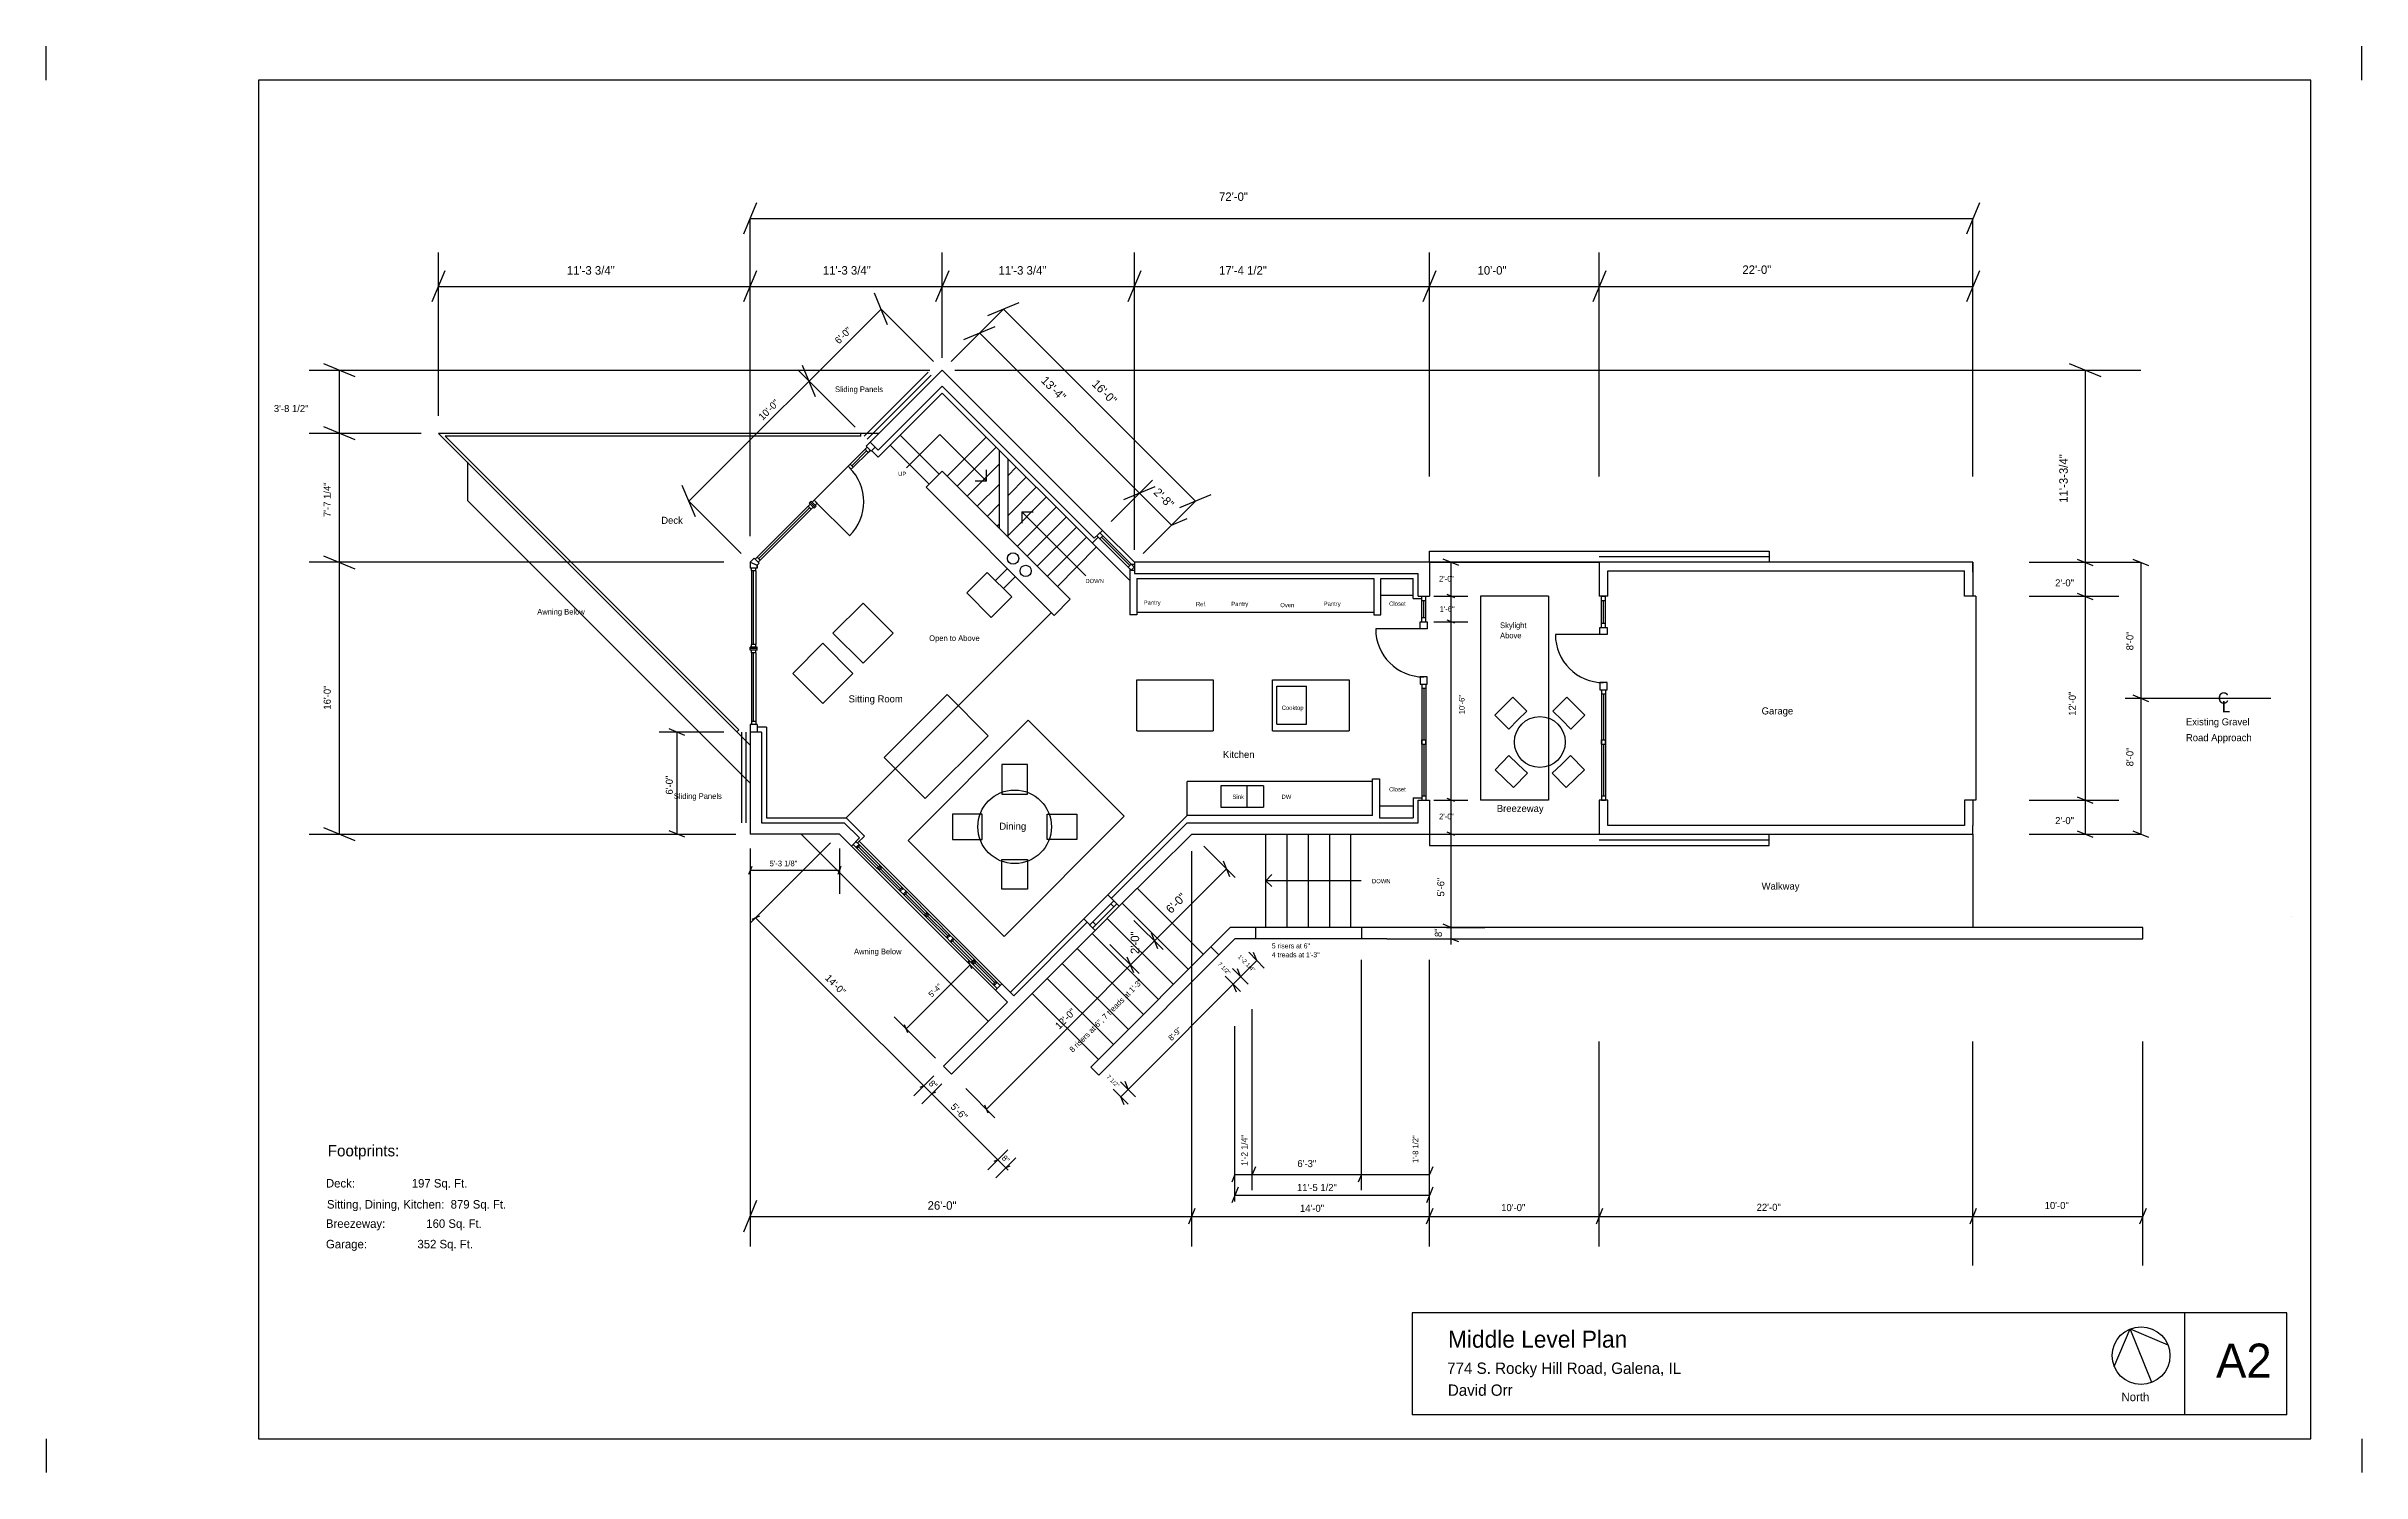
# Model space of a CAD drawing. Header units: inches. Extents: x -9330 to -3694, y -1744 to 4421.
# Drawn here: x -5673 to -4037, y -465 to 543 of the extents above; entities that cross this region are included whole.
import ezdxf

# ---------------------------------------------------------------- set-up
doc = ezdxf.new("R2010")
doc.units = ezdxf.units.IN
doc.header["$LTSCALE"] = 64
doc.header["$MEASUREMENT"] = 0
doc.linetypes.add('ACAD_ISO02W100', pattern=[15, 12, -3])
doc.layers.get('0').update_dxf_attribs({"color": 253})
for name, color, linetype in [('A-doors', 254, 'Continuous'), ('A-Elev-North', 7, 'Continuous'), ('A-Elev-South', 7, 'Continuous'), ('A-furniture', 33, 'Continuous'), ('A-glazing', 252, 'Continuous'), ('A-millwork', 252, 'Continuous'), ('A-soffit', 251, 'ACAD_ISO02W100'), ('A-stairs', 252, 'Continuous'), ('A-text', 254, 'Continuous'), ('A-walls', 7, 'Continuous'), ('border', 7, 'Continuous'), ('construction', 172, 'Continuous'), ('dimensions', 252, 'Continuous')]:
    doc.layers.add(name, color=color, linetype=linetype)

msp = doc.modelspace()

# ---------------------------------------------------------------- linework, layer by layer
for p, q in [((-4575.3, 178), (-4695.3, 178)), ((-4695.3, 178), (-4575.3, 178)), ((-4695.3, -14), (-4575.3, -14)), ((-4089.6, -352.4), (-4707.4, -352.4)), ((-4707.4, -352.4), (-4707.4, -424.4)), ((-4161.6, -424.4), (-4161.6, -352.4)), ((-4089.6, -424.4), (-4089.6, -352.4)), ((-4089.6, -424.4), (-4707.4, -424.4))]:
    msp.add_line(p, q)
at = {"layer": 'A-doors'}
for p, q in [((-5104.9, 196.8, 0), (-5129, 220.8, 0)), ((-4575.3, 182), (-4455.3, 182)), ((-4569.3, 154), (-4575.3, 154)), ((-4699.3, 131), (-4733.3, 131)), ((-4701.8, 131), (-4701.8, 136)), ((-4700.8, 139), (-4697.8, 139)), ((-4696.8, 131), (-4700.8, 131)), ((-4696.8, 136), (-4696.8, 131)), ((-4574.8, 127), (-4574.8, 132)), ((-4573.8, 135), (-4570.8, 135)), ((-4569.8, 132), (-4569.8, 127)), ((-4572.3, 127), (-4606.3, 127)), ((-4572.3, 127), (-4606.3, 127)), ((-4569.8, 127), (-4573.8, 127)), ((-4696.8, 97), (-4701.8, 97)), ((-4701.8, 97), (-4701.8, 92)), ((-4700.8, 89), (-4697.8, 89)), ((-4696.8, 92), (-4696.8, 97)), ((-4569.8, 93), (-4574.8, 93)), ((-4574.8, 93), (-4574.8, 88)), ((-4573.8, 85), (-4570.8, 85)), ((-4569.8, 88), (-4569.8, 93)), ((-4569.3, 10), (-4575.3, 10)), ((-4575.3, -18), (-4455.3, -18))]:
    msp.add_line(p, q, dxfattribs=at)
for centre, start, end in [((-5129, 220.8, 0), 315, 45), ((-4699.3, 131), 180, 270), ((-4572.3, 127), 180, 270)]:
    msp.add_arc(centre, 34, start, end, dxfattribs=at)
at = {"layer": 'A-Elev-North', "color": 7}
for p, q in [((-5067.2, -56.6, -1448.3), (-5069.3, -54.5, -1448.3)), ((-5065.1, -54.5, -5000.1), (-5067.2, -52.4, -5000.1)), ((-5036.1, -87.7, -4122.9), (-5034, -89.9, -4122.9)), ((-5034, -85.6, -4122.9), (-5031.9, -87.7, -4122.9))]:
    msp.add_line(p, q, dxfattribs=at)
at = {"layer": 'A-Elev-South', "color": 252}
for p, q in [((-4912.3, -63), (-4865.6, -109.7)), ((-4901.7, -52.4), (-4855, -99.1)), ((-4922.9, -73.6), (-4876.2, -120.3)), ((-4944.1, -94.8), (-4897.4, -141.5)), ((-4933.5, -84.2), (-4886.8, -130.9)), ((-4954.8, -105.4), (-4908, -152.1)), ((-4976, -126.6), (-4929.2, -173.4)), ((-4965.4, -116), (-4918.6, -162.8))]:
    msp.add_line(p, q, dxfattribs=at)
at = {"layer": 'A-Elev-South', "color": 253}
for p, q in [((-4836, -80), (-4934.5, -178.7)), ((-4191.3, -80), (-4836, -80)), ((-4832.7, -88), (-4928.8, -184.4)), ((-4725.3, -88), (-4832.7, -88)), ((-4934.5, -178.7), (-4928.8, -184.4))]:
    msp.add_line(p, q, dxfattribs=at)
at = {"layer": 'A-Elev-South', "color": 7}
msp.add_line((-5033, -183.7), (-4931.4, -82.1), dxfattribs=at)
at = {"layer": 'A-furniture', "elevation": 0}
for points in [[(-5095.5, 106.7), (-5074.3, 127.9), (-5095.5, 149.1), (-5116.8, 127.9), (-5095.5, 106.7)], [(-5102.7, 99.5), (-5123.9, 78.3), (-5145.1, 99.5), (-5123.9, 120.8), (-5102.7, 99.5)], [(-5080.5, 40), (-5036, 84.5), (-5007, 55.5), (-5051.5, 11), (-5080.5, 40)]]:
    msp.add_lwpolyline(points, dxfattribs=at)
at = {"layer": 'A-furniture'}
for points in [[(-4632.9, 66.6), (-4639.2, 60.2), (-4649.1, 70.1), (-4636.4, 82.8), (-4626.5, 72.9), (-4632.9, 66.6)], [(-4601.8, 66.6), (-4595.4, 60.2), (-4585.5, 70.1), (-4598.2, 82.8), (-4608.1, 72.9), (-4601.8, 66.6)], [(-4979.4, 14.1), (-4979.4, 35.1), (-4997.4, 35.1), (-4997.4, 14.1), (-4979.4, 14.1)], [(-4632.6, 35.2), (-4639.1, 41.4), (-4648.8, 31.4), (-4635.9, 18.9), (-4626.1, 28.9), (-4632.6, 35.2)], [(-4602, 35.2), (-4595.6, 41.4), (-4585.8, 31.4), (-4598.8, 18.9), (-4608.5, 28.9), (-4602, 35.2)], [(-5011.4, 0.1), (-5032.4, 0.1), (-5032.4, -17.9), (-5011.4, -17.9), (-5011.4, 0.1)], [(-4965.4, 0.1), (-4944.4, 0.1), (-4944.4, -17.9), (-4965.4, -17.9), (-4965.4, 0.1)], [(-4979.4, -31.9), (-4979.4, -52.9), (-4997.4, -52.9), (-4997.4, -31.9), (-4979.4, -31.9)]]:
    msp.add_lwpolyline(points, dxfattribs=at)
msp.add_lwpolyline([(-5063.7, -18.5), (-4995.8, -86.4), (-4910.9, -1.5), (-4978.8, 66.4)], close=True, dxfattribs=at)
for centre, radius in [((-4617.3, 51), 18), ((-4988.4, -8.9), 26)]:
    msp.add_circle(centre, radius, dxfattribs=at)
at = {"layer": 'A-glazing', "color": 7}
for p, q in [((-5104.6, 247.3, 74.5), (-5106, 245.9, 74.5)), ((-5103.9, 243.8, 74.5), (-5106, 245.9, 74.5)), ((-5102.5, 245.2, 74.5), (-5104.6, 247.3, 74.5)), ((-5093, 256.8, 91.8), (-5103.5, 246.3, 199)), ((-5092.6, 259.3, 0.6), (-5094.1, 257.9, 0.6)), ((-5091.9, 255.7, 0), (-5094.1, 257.9, 0)), ((-5090.5, 257.2, 0.6), (-5091.9, 255.7, 0.6)), ((-5102.5, 245.2, 0), (-5103.9, 243.8, 0)), ((-5132.9, 219, 190.6), (-5134.3, 217.6, 190.6)), ((-5132.2, 215.5, 95.3), (-5134.3, 217.6, 95.3)), ((-5130.8, 216.9, 190.6), (-5132.2, 215.5, 190.6)), ((-5130, 221.9, 0), (-5131.5, 220.5, 0)), ((-5127.9, 219.8, 0), (-5130, 221.9, 0)), ((-5127.9, 219.8, 0), (-5129.3, 218.3, 0)), ((-5112.2, -14, 0), (-5103.7, -22.5, 0)), ((-5108.9, -6, 0), (-5098.1, -16.8, 0)), ((-5107.4, -2.5, 0), (-5094.5, -15.4, 0)), ((-5099.4, -20.2, -1101.2), (-5094.5, -15.4, -1101.2)), ((-5103.7, -22.5, 0), (-5098.1, -16.8, 0)), ((-5069.3, -54.5, -5000.1), (-5067.2, -52.4, -5000.1)), ((-5067.2, -56.6, -5000.1), (-5065.1, -54.5, -5000.1)), ((-5034, -89.9, -3551.8), (-5031.9, -87.7, -3551.8)), ((-5002.9, -121, 0), (-5000.7, -118.9, 0)), ((-5002.9, -121, 0), (-5000.7, -123.1, 0)), ((-4993.4, -132.8, 0), (-5002, -124.3, 0)), ((-5001.9, -124.3, 0), (-4997.4, -119.8, 0)), ((-5000.7, -118.9, 0), (-4998.6, -121, -41.4)), ((-4988.9, -128.3, 0), (-4997.5, -119.8, 0))]:
    msp.add_line(p, q, dxfattribs=at)
at = {"layer": 'A-glazing'}
for p, q in [((-5104.6, 247.3, 111.7), (-5094.1, 257.9, 0.6)), ((-5102.5, 245.2, 111.7), (-5091.9, 255.7, 0.6)), ((-4928.2, 198.9), (-4903.9, 174.6)), ((-4928.2, 194.6), (-4926.1, 196.8)), ((-4926.4, 200.6), (-4903.8, 178)), ((-4927.1, 195.7), (-4907.1, 175.7)), ((-4908.2, 174.6), (-4906, 176.7)), ((-4906.1, 172.5), (-4903.8, 174.7)), ((-4906.1, 172.5), (-4903.8, 172.5)), ((-4906, 176.7), (-4903.8, 176.7)), ((-4699.3, 139), (-4699.3, 151)), ((-4572.3, 135), (-4572.3, 151)), ((-4699.3, 89), (-4699.3, 52.5)), ((-4572.3, 85), (-4572.3, 52.5)), ((-4699.3, 49.5), (-4699.3, 13)), ((-4572.3, 49.5), (-4572.3, 13)), ((-5001.9, -124.3, 0), (-5103.7, -22.5, -4478.5)), ((-5069.3, -54.5, -1448.3), (-5100.5, -23.4, -1682.5)), ((-5098.7, -23, -5234.3), (-5084.6, -37.2, -5234.3)), ((-5067.2, -52.4, -1003.3), (-5098.3, -21.3, -1659.5)), ((-4997.5, -119.8, 0), (-5098.2, -19.1, -4431.9)), ((-5083.1, -38.6, -2376.3), (-5069, -52.7, -2376.3)), ((-5036.1, -87.7, -4122.9), (-5067.2, -56.6, -128.5)), ((-5065.4, -56.3, -3680.3), (-5051.3, -70.4, -3680.3)), ((-5044.2, -75.4, -4425.4), (-5065.1, -54.5, -1118.1)), ((-4939.6, -74), (-4922.6, -57)), ((-4935.3, -78.2), (-4918.3, -61.2)), ((-4931.4, -82.1), (-4914.5, -65.1)), ((-4918.3, -65.5), (-4920.5, -63.3)), ((-5049.9, -71.8, -822.3), (-5035.7, -85.9, -822.3)), ((-5034, -85.6, -4122.9), (-5045.1, -74.5, -3628.9)), ((-4931.1, -78.2), (-4933.2, -76.1)), ((-5002.9, -121, 0), (-5034, -89.9, 0)), ((-5032.2, -89.5, -2232), (-5018.1, -103.6, -2232)), ((-5000.7, -118.9, 0), (-5031.9, -87.7, 0)), ((-5016.6, -105, 626), (-5002.5, -119.2, 626))]:
    msp.add_line(p, q, dxfattribs=at)
at = {"layer": 'A-glazing', "color": 253}
for p, q in [((-4930.3, 196.8), (-4906.1, 172.5)), ((-4933.2, -80.3), (-4916.2, -63.3))]:
    msp.add_line(p, q, dxfattribs=at)
at = {"layer": 'A-glazing', "color": 252}
for p, q in [((-4700.8, 139), (-4700.8, 151)), ((-4697.8, 139), (-4697.8, 151)), ((-4573.8, 135), (-4573.8, 151)), ((-4570.8, 135), (-4570.8, 151)), ((-4700.8, 89), (-4700.8, 13)), ((-4697.8, 89), (-4697.8, 13)), ((-4573.8, 85), (-4573.8, 13)), ((-4570.8, 85), (-4570.8, 13))]:
    msp.add_line(p, q, dxfattribs=at)
at = {"layer": 'A-glazing', "color": 254}
for p, q in [((-5100.5, -23.4, -1429), (-5098.3, -21.3, -1429)), ((-5099.4, -23.8, -8256.3), (-5098, -22.4, -8256.3)), ((-5085.3, -37.9, -5234.3), (-5083.8, -36.5, -5234.3)), ((-5084.6, -38.6, -5398.2), (-5083.1, -37.2, -5398.2)), ((-5083.8, -39.3, -5562.1), (-5082.4, -37.9, -5562.1)), ((-5069.7, -53.4, -2376.3), (-5068.3, -52, -2376.3)), ((-5066.2, -57, -6702.3), (-5064.7, -55.6, -6702.3)), ((-5052, -71.1, -3680.3), (-5050.6, -69.7, -3680.3)), ((-5051.3, -71.8, -3844.2), (-5049.9, -70.4, -3844.2)), ((-5050.6, -72.5, -4008.1), (-5049.2, -71.1, -4008.1)), ((-5036.4, -86.7, -822.3), (-5035, -85.2, -822.3)), ((-5036.1, -87.7, -4122.9), (-5034, -85.6, -4122.9)), ((-5034, -89.9, -4122.9), (-5031.9, -87.7, -4122.9)), ((-5032.9, -90.2, -5254), (-5031.5, -88.8, -5254)), ((-5018.8, -104.3, -2232), (-5017.3, -102.9, -2232)), ((-5018.1, -105, -2395.9), (-5016.6, -103.6, -2395.9)), ((-5017.3, -105.7, -2559.9), (-5015.9, -104.3, -2559.9)), ((-5003.2, -119.9, 626), (-5001.8, -118.5, 626))]:
    msp.add_line(p, q, dxfattribs=at)
at = {"layer": 'A-millwork'}
for p, q in [((-4993.4, 173.6), (-5001.9, 165.1)), ((-4987.8, 167.9), (-4996.2, 159.5)), ((-4706.8, 154.5), (-4729.6, 154.5)), ((-4734.6, 142.5), (-4902.1, 142.5)), ((-4902.1, 95), (-4848.1, 95)), ((-4902.1, 59), (-4902.1, 95)), ((-4848.1, 95), (-4848.1, 59)), ((-4806.1, 59), (-4806.1, 95)), ((-4806.1, 95), (-4752.1, 95)), ((-4803.1, 63.7), (-4803.1, 90.4)), ((-4803.1, 90.4), (-4782.1, 90.4)), ((-4782.1, 63.7), (-4782.1, 90.4)), ((-4752.1, 95), (-4752.1, 59)), ((-4902.1, 59), (-4848.1, 59)), ((-4806.1, 59), (-4752.1, 59)), ((-4803.1, 63.7), (-4782.1, 63.7)), ((-4735.6, 23), (-4866.6, 23)), ((-4866.6, -1), (-4866.6, 23)), ((-4812.6, 20), (-4842.6, 20)), ((-4842.6, 20), (-4842.6, 5)), ((-4824.1, 5), (-4824.1, 20)), ((-4812.6, 20), (-4812.6, 5)), ((-4842.6, 5), (-4812.6, 5)), ((-4730.6, 6), (-4706.8, 6))]:
    msp.add_line(p, q, dxfattribs=at)
at = {"layer": 'A-soffit', "color": 253}
for p, q in [((-4695.3, 186), (-4455.3, 186)), ((-4695.3, 178), (-4695.3, 186)), ((-4455.3, 186), (-4455.3, 178)), ((-4309.3, 154), (-4309.3, 10)), ((-4695.3, -14), (-4695.3, -22)), ((-4455.3, -22), (-4455.3, -14)), ((-4695.3, -22), (-4455.3, -22))]:
    msp.add_line(p, q, dxfattribs=at)
at = {"layer": 'A-soffit'}
for p, q in [((-4659.3, 154), (-4659.3, 10)), ((-4611.3, 154), (-4659.3, 154)), ((-4611.3, 154), (-4611.3, 10)), ((-4962.4, 142.6, 0), (-5107.4, -2.5, 0)), ((-4611.3, 10), (-4659.3, 10))]:
    msp.add_line(p, q, dxfattribs=at)
at = {"layer": 'A-stairs'}
for p, q in [((-5069.3, 267.8), (-5041.7, 240.2)), ((-5064.7, 244.8), (-5041.2, 268.3)), ((-5041.2, 268.3), (-5008.3, 235.4)), ((-5008.4, 266.4), (-5036, 238.8)), ((-5008.4, 266.4), (-5036, 238.8)), ((-5076.3, 260.7), (-5048.8, 233.2)), ((-5001.4, 259.3), (-5029, 231.8)), ((-5001.4, 259.3), (-5029, 231.8)), ((-4999.3, 247.3), (-5021.9, 224.7)), ((-4999.3, 247.3), (-5021.9, 224.7)), ((-4999.3, 257.3), (-4999.3, 202.1)), ((-4993.2, 251.2), (-4993.2, 196)), ((-5008.3, 235.4), (-5016.3, 235.4)), ((-4999.3, 233.1), (-5014.8, 217.6)), ((-5008.3, 235.4), (-5008.3, 243.4)), ((-4987.2, 245.2), (-4993.2, 239.2)), ((-4980.2, 238.1), (-4993.2, 225.1)), ((-4973.1, 231.1), (-4993.2, 210.9)), ((-4999.3, 219), (-5007.7, 210.5)), ((-4966, 224), (-4993.2, 196.8)), ((-4959, 216.9), (-4986.5, 189.3)), ((-4938.1, 168.5), (-4983.3, 213.7)), ((-4983.3, 213.7), (-4983.3, 205.7)), ((-4983.3, 213.7), (-4975.3, 213.7)), ((-4999.3, 204.8), (-5000.7, 203.5)), ((-4951.9, 209.8), (-4979.5, 182.3)), ((-4944.8, 202.8), (-4972.4, 175.2)), ((-4937.7, 195.7), (-4965.3, 168.1)), ((-4930.7, 188.6), (-4958.2, 161))]:
    msp.add_line(p, q, dxfattribs=at)
at = {"layer": 'A-text'}
for p, q in [((-4810.8, -47, 0), (-4806.6, -42.7, 0)), ((-4743.5, -47, 0), (-4810.8, -47, 0)), ((-4810.8, -47, 0), (-4806.6, -51.2, 0))]:
    msp.add_line(p, q, dxfattribs=at)
at = {"layer": 'A-walls'}
for p, q in [((-5094.7, 267.1, 3), (-5049.5, 312.4, 3)), ((-5039.6, 313.8), (-5090.5, 262.9)), ((-5039.6, 313.8), (-4926.4, 200.6)), ((-5092.6, 265, 3), (-5047.3, 310.2, 3)), ((-5039.6, 302.5), (-5084.8, 257.2)), ((-5039.6, 297.5), (-5084.8, 252.3)), ((-5039.6, 302.5), (-4932.1, 195)), ((-5039.6, 297.5), (-4907.1, 165.1)), ((-5093.4, 260, 0), (-5090.5, 262.9)), ((-5090.5, 262.9), (-5084.8, 257.2)), ((-5089.8, 256.5), (-5093.4, 260, 0)), ((-5089.8, 256.5, 0), (-5086.9, 259.3)), ((-5089.4, 256.9, 0), (-5084.8, 252.3, 0)), ((-5039.6, 242.4), (-5050.9, 231.1)), ((-4960.4, 140.5), (-5050.9, 231.1)), ((-5039.6, 242.4), (-4949.1, 151.9)), ((-5133.3, 216.5, 190.6), (-5169.3, 180.5, 95.3)), ((-5132.2, 221.2, 95.3), (-5133.6, 219.7, 95.3)), ((-5130.1, 216.2, 95.3), (-5133.6, 219.7, 95.3)), ((-5128.6, 217.6, 0), (-5132.2, 221.2, 0)), ((-5128.6, 217.6, 95.3), (-5130.1, 216.2, 95.3)), ((-4926.4, 200.6), (-4932.1, 195)), ((-5172.4, 180.9), (-5175.3, 178)), ((-5168.9, 177.4, 0), (-5172.4, 180.9)), ((-5170.3, 181.6, 0), (-5171.7, 180.2, 0)), ((-5168.2, 179.5, 0), (-5170.3, 181.6, 0)), ((-4929.3, 195.7), (-4933.5, 191.5)), ((-5175.3, 178), (-5175.3, 173.9)), ((-5170.3, 173.9, 0), (-5175.3, 173.9)), ((-5170.3, 173.9, 0), (-5175.3, 173.9)), ((-5174.3, 171.9, 0), (-5174.3, 173.9, 0)), ((-5174.3, 171.9, 0), (-5174.3, 173.9, 0)), ((-5171.3, 171.9, 0), (-5174.3, 171.9, 0)), ((-5171.3, 171.9, 0), (-5174.3, 171.9, 0)), ((-5172.8, 120, 190.6), (-5172.8, 171.9, 95.3)), ((-5171.3, 171.9, 0), (-5171.3, 173.9, 0)), ((-5171.3, 171.9, 0), (-5171.3, 173.9, 0)), ((-5168.9, 177.4, 0), (-5170.3, 175.9, 0)), ((-5170.3, 175.9, -95.3), (-5170.3, 173.9, 58.1)), ((-5170.3, 173.9, 0), (-5170.3, 175.9, 0)), ((-5168.2, 179.5, 0), (-5169.6, 178.1, 0)), ((-4907.1, 173.6), (-4907.1, 141)), ((-4695.3, 178), (-4903.8, 178)), ((-4903.8, 178), (-4903.8, 170)), ((-4903.8, 170), (-4729.6, 170)), ((-4902.1, 166.5), (-4902.1, 141)), ((-4902.1, 166.5), (-4734.6, 166.5)), ((-4734.6, 166.5), (-4734.6, 141)), ((-4729.6, 170), (-4703.3, 170)), ((-4729.6, 141), (-4729.6, 166.5)), ((-4729.6, 166.5), (-4706.8, 166.5)), ((-4706.8, 152.5), (-4706.8, 166.5)), ((-4703.3, 157), (-4703.3, 170)), ((-4695.3, 178), (-4695.3, 154)), ((-4575.3, 178), (-4575.3, 154)), ((-4311.3, 178), (-4575.3, 178)), ((-4569.3, 154), (-4569.3, 172)), ((-4569.3, 172), (-4317.3, 172)), ((-4317.3, 154), (-4317.3, 172)), ((-4311.3, 178), (-4311.3, 171)), ((-4311.3, 171), (-4311.3, 178)), ((-4311.3, 171), (-4311.3, 154)), ((-4949.1, 151.9), (-4960.4, 140.5)), ((-4706.8, 152.5), (-4700.8, 152.5)), ((-4703.3, 154), (-4703.3, 157)), ((-4703.3, 154), (-4695.3, 154)), ((-4700.8, 151), (-4700.8, 154)), ((-4700.8, 151), (-4697.8, 151)), ((-4697.8, 151), (-4697.8, 154)), ((-4573.8, 154), (-4570.8, 154)), ((-4573.8, 151), (-4573.8, 154)), ((-4573.8, 151), (-4570.8, 151)), ((-4570.8, 151), (-4570.8, 154)), ((-4309.3, 154), (-4317.3, 154)), ((-4902.1, 141), (-4907.1, 141)), ((-4734.6, 141), (-4729.6, 141)), ((-4701.8, 136), (-4696.8, 136)), ((-4700.8, 136), (-4700.8, 139)), ((-4697.8, 136), (-4697.8, 139)), ((-4574.8, 132), (-4569.8, 132)), ((-4573.8, 132), (-4573.8, 135)), ((-4570.8, 132), (-4570.8, 135)), ((-5175.3, 116, 95.3), (-5175.3, 118, 95.3)), ((-5170.3, 118, 95.3), (-5175.3, 118, 95.3)), ((-5170.3, 116, 95.3), (-5175.3, 116, 95.3)), ((-5174.3, 118, 190.6), (-5174.3, 120, 190.6)), ((-5171.3, 120, 95.3), (-5174.3, 120, 95.3)), ((-5174.3, 114, 190.6), (-5174.3, 116, 190.6)), ((-5171.3, 118, 190.6), (-5171.3, 120, 190.6)), ((-5171.3, 114, 190.6), (-5171.3, 116, 190.6)), ((-5170.3, 116, 95.3), (-5170.3, 118, 95.3)), ((-5171.3, 114, 95.3), (-5174.3, 114, 95.3)), ((-5172.8, 65.9, 95.3), (-5172.8, 114, 190.6)), ((-4701.8, 92), (-4696.8, 92)), ((-4700.8, 92), (-4700.8, 89)), ((-4697.8, 92), (-4697.8, 89)), ((-4574.8, 88), (-4569.8, 88)), ((-4573.8, 88), (-4573.8, 85)), ((-4570.8, 88), (-4570.8, 85)), ((-5171.3, 65.5, 0), (-5174.3, 65.5, 0)), ((-5174.3, 65.5, 0), (-5174.3, 63.5, 0)), ((-5171.3, 65.5, 0), (-5171.3, 63.5, 0)), ((-5183.2, 59.6), (-5184.6, 58.2)), ((-5181.3, 58, 3), (-5181.3, -6, 3)), ((-5178.3, 58, 3), (-5178.3, -6, 3)), ((-5170.3, 63.5, 0), (-5175.3, 63.5)), ((-5175.3, 63.5), (-5175.3, -14)), ((-5175.3, 63), (-5175.3, 58)), ((-5167.3, 58, 8678.9), (-5175.3, 58, 8678.9)), ((-5175.3, 58), (-5175.3, 58, 3)), ((-5170.3, 63.5, 8525.5), (-5170.3, 61.5, 8678.9)), ((-5170.3, 61.5, 8678.9), (-5170.3, 58, 8678.9)), ((-5163.8, 61.5, 8678.9), (-5170.3, 61.5, 8678.9)), ((-5167.3, 58, 8678.9), (-5167.3, -6)), ((-5163.8, 61.5, 8678.9), (-5163.8, -2.5)), ((-4700.8, 49.5), (-4700.8, 52.5)), ((-4700.8, 52.5), (-4697.8, 52.5)), ((-4700.8, 49.5), (-4697.8, 49.5)), ((-4697.8, 49.5), (-4697.8, 52.5)), ((-4573.8, 52.5), (-4570.8, 52.5)), ((-4573.8, 49.5), (-4573.8, 52.5)), ((-4573.8, 49.5), (-4570.8, 49.5)), ((-4570.8, 49.5), (-4570.8, 52.5)), ((-4735.6, -1), (-4735.6, 25)), ((-4735.6, 25), (-4730.6, 25)), ((-4730.6, 25), (-4730.6, -2.5)), ((-4706.8, 11.5), (-4706.8, -2.5)), ((-4706.8, 11.5), (-4700.8, 11.5)), ((-4703.3, -6), (-4703.3, 10)), ((-4703.3, 10), (-4695.3, 10)), ((-4700.8, 13), (-4697.8, 13)), ((-4700.8, 13), (-4700.8, 10)), ((-4697.8, 13), (-4697.8, 10)), ((-4695.3, 10), (-4695.3, -14)), ((-4575.3, 10), (-4575.3, -14)), ((-4573.8, 13), (-4573.8, 10)), ((-4573.8, 13), (-4570.8, 13)), ((-4573.8, 10), (-4570.8, 10)), ((-4570.8, 13), (-4570.8, 10)), ((-4569.3, -8), (-4569.3, 10)), ((-4317.3, 10), (-4317.3, -8)), ((-4309.3, 10), (-4317.3, 10)), ((-4311.3, 10), (-4311.3, -8)), ((-5112.2, -14), (-5175.3, -14)), ((-4922.6, -57), (-4866.6, -1)), ((-4920.1, -59.5), (-4866.6, -6)), ((-4863.3, -14), (-4914.5, -65.1)), ((-4735.6, -1), (-4866.6, -1)), ((-4866.6, -6), (-4703.3, -6)), ((-4863.3, -14), (-4695.3, -14)), ((-4730.6, -2.5), (-4706.8, -2.5)), ((-4575.3, -14), (-4311.3, -14)), ((-4317.3, -8), (-4569.3, -8)), ((-4311.3, -14), (-4311.3, -8)), ((-5102.6, -21.3, -1429), (-5100.5, -23.4, 4457.1)), ((-5100.5, -19.2, -1101.2), (-5098.3, -21.3, -1593)), ((-5100.1, -23.1, -6827.2), (-5099.4, -23.8, -6991.2)), ((-5098.7, -21.7, -6827.2), (-5098, -22.4, -6991.2)), ((-5085.3, -37.9, -3969.2), (-5084.6, -38.6, -4133.1)), ((-5084.6, -38.6, -4133.1), (-5083.8, -39.3, -4297)), ((-5083.8, -36.5, -3969.2), (-5083.1, -37.2, -4133.1)), ((-5083.1, -37.2, -4133.1), (-5082.4, -37.9, -4297)), ((-5069, -54.2, -947.3), (-5069.7, -53.4, -1111.2)), ((-5067.6, -52.7, -2212.4), (-5068.3, -52, -2376.3)), ((-5066.9, -56.3, -5273.2), (-5066.2, -57, -5437.2)), ((-5065.4, -54.9, -5273.2), (-5064.7, -55.6, -5437.2)), ((-4914.5, -65.1), (-4922.6, -57)), ((-5052, -71.1, -2415.2), (-5051.3, -71.8, -2579.1)), ((-5051.3, -71.8, -2579.1), (-5050.6, -72.5, -2743)), ((-5050.6, -69.7, -2415.2), (-5049.9, -70.4, -2579.1)), ((-5049.9, -70.4, -2579.1), (-5049.2, -71.1, -2743)), ((-4991.4, -125.8), (-4939.6, -74)), ((-4988.9, -128.3), (-4937.1, -76.4)), ((-4931.4, -82.1), (-4939.6, -74)), ((-4086, -72, 0), (-4086, -72, 0)), ((-5035.7, -87.4, 606.7), (-5036.4, -86.7, 442.8)), ((-5034.3, -85.9, -658.4), (-5035, -85.2, -822.3)), ((-5033.6, -89.5, -3825), (-5032.9, -90.2, -3988.9)), ((-5032.2, -88.1, -3825), (-5031.5, -88.8, -3988.9)), ((-5018.8, -104.3, -966.9), (-5018.1, -105, -1130.8)), ((-5018.1, -105, -1130.8), (-5017.3, -105.7, -1294.8)), ((-5017.3, -102.9, -966.9), (-5016.6, -103.6, -1130.8)), ((-5016.6, -103.6, -1130.8), (-5015.9, -104.3, -1294.8)), ((-5002.5, -120.6, 2055), (-5003.2, -119.9, 1891.1)), ((-5001.1, -119.2, 789.9), (-5001.8, -118.5, 626)), ((-5038.7, -178), (-4993.4, -132.8)), ((-5038.7, -178), (-5033, -183.7))]:
    msp.add_line(p, q, dxfattribs=at)
at = {"layer": 'A-walls', "color": 253}
for p, q in [((-5084.2, 269.1), (-5395.5, 269.1)), ((-5097.1, 267.1), (-5390.7, 267.1)), ((-5097.1, 267.1), (-5097.1, 269.1)), ((-5106, 245.9, 12.4), (-5130, 221.9, 0)), ((-5170.3, 181.6, 0), (-5134.3, 217.6, 95.3)), ((-5168.2, 179.5, 0), (-5132.2, 215.5, 95.3)), ((-5174.3, 171.9, 0), (-5174.3, 120, 95.3)), ((-5171.3, 171.9, 0), (-5171.3, 120, 95.3)), ((-5007.7, 170.9), (-5022.2, 156.4)), ((-4990.4, 153.6), (-5007.7, 170.9)), ((-5022.2, 156.4), (-5004.9, 139.1)), ((-4990.4, 153.6), (-5004.9, 139.1)), ((-5174.3, 114, 190.6), (-5174.3, 65.5, 95.3)), ((-5171.3, 114, 190.6), (-5171.3, 65.5, 95.3)), ((-4725.3, -88), (-4191.3, -88))]:
    msp.add_line(p, q, dxfattribs=at)
at = {"layer": 'A-walls', "color": 254}
for p, q in [((-5175.4, 49), (-5395.5, 269.1)), ((-5183.2, 59.6), (-5390.7, 267.1))]:
    msp.add_line(p, q, dxfattribs=at)
at = {"layer": 'A-walls', "color": 252}
for p, q in [((-5375.1, 248.9), (-5375.1, 221.8)), ((-5175.3, 22), (-5375.1, 221.8)), ((-5139.3, -14), (-5007, -146.3)), ((-4810.8, -80), (-4810.8, -14, 0)), ((-4795.8, -80), (-4795.8, -14, 0)), ((-4780.8, -80), (-4780.8, -14, 0)), ((-4765.8, -80), (-4765.8, -14, 0)), ((-4750.8, -80), (-4750.8, -14, 0)), ((-4818.3, -80), (-4818.3, -88)), ((-4743.3, -80), (-4743.3, -88)), ((-4849.7, -93.7), (-4844.1, -99.4))]:
    msp.add_line(p, q, dxfattribs=at)
at = {"layer": 'A-walls', "color": 7}
for p, q in [((-5167.3, -6, 0), (-5108.9, -6, 0)), ((-5163.8, -2.5, 0), (-5107.4, -2.5, 0))]:
    msp.add_line(p, q, dxfattribs=at)
at = {"layer": 'A-walls', "color": 251}
msp.add_line((-4311.3, -14), (-4311.3, -80), dxfattribs=at)
at = {"layer": 'A-walls'}
for centre in [(-4989.5, 180.7), (-4980.6, 171.9)]:
    msp.add_circle(centre, 4, dxfattribs=at)
at = {"layer": 'border'}
for p, q in [((-4211.4, -390.2), (-4200.2, -363.7)), ((-4211.4, -390.2), (-4200.2, -363.7)), ((-4184.9, -401.5), (-4200.2, -363.7)), ((-4200.2, -363.7), (-4173.7, -375)), ((-4184.9, -401.5), (-4200.2, -363.7)), ((-4200.2, -363.7), (-4173.7, -375))]:
    msp.add_line(p, q, dxfattribs=at)
msp.add_lwpolyline([(-5522.6, 518.7), (-5522.6, -441.3), (-4072.6, -441.3), (-4072.6, 518.7), (-5522.6, 518.7)], close=True, dxfattribs=at)
at = {"layer": 'construction'}
for p, q in [((-5672.6, 518.7), (-5672.6, 542.7)), ((-4036.6, 518.7), (-4036.6, 542.7)), ((-5132.9, 220.5, 95.3), (-5129.4, 216.9, 95.3)), ((-5175.3, 178), (-5170.3, 175.9, 0)), ((-5170.3, 117, 95.3), (-5175.3, 117, 95.3)), ((-5672.6, -441.3), (-5672.6, -465.3)), ((-4036.6, -441.3), (-4036.6, -465.3))]:
    msp.add_line(p, q, dxfattribs=at)
msp.add_circle((-5035, -88.8, -4122.9), 0.0332, dxfattribs=at)
at = {"layer": 'dimensions'}
for p, q in [((-5170.7, 432.1), (-5179.9, 410)), ((-4306.7, 432.1, -10845.7), (-4315.9, 410, -10845.7)), ((-5175.3, 196.6), (-5175.3, 421)), ((-5175.3, 421, -10845.7), (-4311.3, 421, -10845.7)), ((-4311.3, 238.6, -10845.7), (-4311.3, 421, -10845.7)), ((-5395.5, 281.5, 0), (-5395.5, 397, 0)), ((-5039.6, 322.6), (-5039.6, 397)), ((-4903.8, 186.8), (-4903.8, 397)), ((-4695.3, 238.6, -10845.7), (-4695.3, 397, -10845.7)), ((-4575.3, 238.6, -10845.7), (-4575.3, 397, -10845.7)), ((-5390.9, 384.1, -10845.7), (-5400.1, 362, -10845.7)), ((-5170.7, 384.1), (-5179.9, 362)), ((-5035, 384.1), (-5044.2, 362)), ((-4899.2, 384.1), (-4908.4, 362)), ((-4690.7, 384.1, -10845.7), (-4699.9, 362, -10845.7)), ((-4570.7, 384.1, -10845.7), (-4579.9, 362, -10845.7)), ((-4306.7, 384.1, -10845.7), (-4315.9, 362, -10845.7)), ((-5395.5, 373, -10845.7), (-4311.3, 373, -10845.7)), ((-5078.2, 345.9), (-5087.4, 368.1)), ((-5007.4, 352.4), (-4985.2, 361.6)), ((-5082.8, 357), (-5218.6, 221.3)), ((-5045.8, 320), (-5082.8, 357)), ((-5033.3, 320), (-4996.3, 357)), ((-5024.4, 335.5), (-5002.2, 344.7)), ((-4860.5, 221.3), (-4996.3, 357)), ((-4877.5, 204.3), (-5013.3, 340.1)), ((-5486.9, 313.8, -11398.3), (-5048.4, 313.8, 0)), ((-5476.7, 318.4, -10845.7), (-5454.6, 309.2, -10845.7)), ((-5465.7, 313.8, -10845.7), (-5465.7, -14, -10845.7)), ((-5101, 273.4), (-5141.6, 314)), ((-5129.1, 295), (-5138.3, 317.2)), ((-5030.7, 313.8, -10845.7), (-4192.7, 313.8, -10845.7)), ((-4243.2, 318.4, -10845.7), (-4221, 309.2, -10845.7)), ((-4232.1, 313.8, -10845.7), (-4232.1, -14, -10845.7)), ((-5486.9, 269.3, -10845.7), (-5407.7, 269.3, -10845.7)), ((-5476.7, 273.9, -10845.7), (-5454.6, 264.7, -10845.7)), ((-5214, 210.2), (-5223.2, 232.4)), ((-4920.2, 206.9), (-4891.1, 236)), ((-4911.2, 222.3), (-4889.1, 231.5)), ((-5181.6, 184.3), (-5218.6, 221.3)), ((-4897.6, 184.3), (-4860.5, 221.3)), ((-4871.6, 216.7), (-4849.5, 225.9)), ((-4877.5, 204.3), (-4866.4, 208.9)), ((-5476.7, 182.6, -10845.7), (-5454.6, 173.4, -10845.7)), ((-4674.6, 175.7), (-4685.7, 180.3)), ((-4237.6, 180.3, -10845.7), (-4226.6, 175.7, -10845.7)), ((-4198.2, 180.3, -10845.7), (-4187.2, 175.7, -10845.7)), ((-5193.9, 178), (-5486.9, 178, -11694.4)), ((-4680.2, 178), (-4680.2, -92)), ((-4271.5, 178, -10845.7), (-4192.7, 178, -10845.7)), ((-4192.7, 178, -10845.7), (-4192.7, -14, -10845.7)), ((-4695.3, 154), (-4695.3, 154)), ((-4692.2, 154), (-4668.2, 154)), ((-4677.4, 152.9), (-4682.9, 155.2)), ((-4271.5, 154, -10845.7), (-4208.1, 154, -10845.7)), ((-4237.6, 156.3, -10845.7), (-4226.6, 151.7, -10845.7)), ((-4692.2, 136), (-4668.2, 136)), ((-4677.4, 134.9), (-4682.9, 137.2)), ((-4203.8, 82), (-4100.7, 82)), ((-4198.2, 84.3), (-4187.2, 79.7)), ((-5193.9, 58, 8678.9), (-5239.5, 58, 30370.2)), ((-5221.4, 55.7, 8245.8), (-5232.5, 60.3, 8245.8)), ((-5226.9, -14), (-5226.9, 58, -9409.1)), ((-4692.2, 10), (-4668.2, 10)), ((-4677.4, 8.9), (-4682.9, 11.2)), ((-4271.5, 10, -10845.7), (-4208.1, 10, -10845.7)), ((-4237.6, 12.3, -10845.7), (-4226.6, 7.7, -10845.7)), ((-5486.9, -14, -20760.4), (-5185.5, -14, -10845.7)), ((-5476.7, -9.4, -10845.7), (-5454.6, -18.6, -10845.7)), ((-5221.4, -16.3, 8245.8), (-5232.5, -11.7, 8245.8)), ((-4677.4, -15.1), (-4682.9, -12.8)), ((-4271.5, -14, -10845.7), (-4192.7, -14, -10845.7)), ((-4237.6, -11.7, -10845.7), (-4226.6, -16.3, -10845.7)), ((-4198.2, -11.7, -10845.7), (-4187.2, -16.3, -10845.7)), ((-5175.3, -77.1), (-5118.6, -20.3)), ((-5175.3, -24.2, 0), (-5175.3, -305.4, 0)), ((-5112.2, -24.2, -4537.9), (-5112.2, -49.4, -4537.9)), ((-5112.2, -24.2), (-5112.2, -56.3)), ((-4863.3, -305.4), (-4863.3, -26)), ((-4854.8, -22.5), (-4832.6, -44.7)), ((-5174.2, -37, 0), (-5176.5, -42.5, 0)), ((-5112.2, -39.8, 0.1), (-5175.3, -39.8, 0)), ((-5111.1, -37), (-5113.4, -42.5)), ((-5008.3, -208.4), (-4838.6, -38.7)), ((-4836.3, -44.3), (-4840.9, -33.2)), ((-5168.6, -72), (-5174.2, -74.3)), ((-5171.4, -73.2), (-4993, -251.5)), ((-4904.1, -75), (-4883.5, -95.7)), ((-4680.2, -80), (-4685.7, -77.7)), ((-4683.3, -80), (-4656.2, -80)), ((-4191.3, -88, -10845.7), (-4191.3, -80, -10845.7)), ((-4921.1, -92), (-4900.4, -112.6)), ((-4887.2, -95.2), (-4891.8, -84.1)), ((-4823, -97.6), (-4812, -108.7)), ((-4817.3, -103.4), (-4819.6, -97.8)), ((-4674.6, -90.3), (-4680.2, -88)), ((-5065, -151.7, 4122.9), (-5019.8, -106.5, 4122.9)), ((-4817.3, -103.4), (-4913.4, -199.8)), ((-4904.2, -112.1), (-4908.8, -101.1)), ((-4839.7, -114.4), (-4828.7, -125.4)), ((-4834.4, -109.1), (-4823.4, -120.1)), ((-4828.7, -114.8), (-4831, -109.3)), ((-4743.3, -265.7, 578.6), (-4743.3, -103, 12161.9)), ((-4695.3, -305.4, -10845.7), (-4695.3, -103, -10845.7)), ((-4831.7, -125.7), (-4834, -120.1)), ((-5073.5, -143.2), (-5044.3, -172.4)), ((-4820.6, -265.7, -10267.1), (-4820.6, -137.7, -1398)), ((-5063.9, -154.5, 4122.9), (-5066.2, -148.9, 4122.9)), ((-4832.7, -273.6, -10651.6), (-4832.7, -149.8, -2922.2)), ((-4575.3, -305.4, -10845.7), (-4575.3, -160.6, -10845.7)), ((-4311.3, -318.8, -10845.7), (-4311.3, -160.6, -10845.7)), ((-4191.3, -318.8, -10845.7), (-4191.3, -160.6, -10845.7)), ((-5059.7, -199), (-5045.6, -184.9)), ((-5052.6, -192), (-5055.4, -193.1)), ((-5054, -204.7), (-5039.9, -190.6)), ((-5022.9, -193.8), (-5002.3, -214.5)), ((-4918.8, -194.4), (-4908.2, -205)), ((-4913.5, -189.1), (-4902.9, -199.7)), ((-4908.1, -194.4), (-4910.4, -188.9)), ((-5044.2, -196.5), (-5047, -197.6)), ((-5007.2, -211.2), (-5009.5, -205.6)), ((-4911.1, -205.3), (-4913.4, -199.8)), ((-5007.3, -251.3), (-4993.2, -237.2)), ((-5000.3, -244.3), (-5003.1, -245.4)), ((-5001.7, -257), (-4987.6, -242.9)), ((-4991.9, -248.8), (-4994.6, -249.9)), ((-4832.7, -254.6, -10845.7), (-4835, -260.1, -10845.7)), ((-4832.7, -254.6, -10845.7), (-4695.3, -254.6, -10845.7)), ((-4818.3, -249.1, -10845.7), (-4820.6, -254.6, -10845.7)), ((-4743.3, -254.6), (-4745.6, -260.1)), ((-4693, -249.1, -10845.7), (-4695.3, -254.6, -10845.7)), ((-5170.7, -273.1, -10845.7), (-5179.9, -295.3, -10845.7)), ((-4830.4, -263.6, -10845.7), (-4835, -274.7, -10845.7)), ((-4832.7, -269.2, -10845.7), (-4695.3, -269.2, -10845.7)), ((-4692.9, -263.6, -10845.7), (-4697.4, -274.7, -10845.7)), ((-5175.3, -284.2, -10845.7), (-4191.3, -284.2, -10845.7)), ((-4861, -278.6, -10845.7), (-4865.6, -289.7, -10845.7)), ((-4693, -278.6, -10845.7), (-4697.6, -289.7, -10845.7)), ((-4573, -278.6, -10845.7), (-4577.6, -289.7, -10845.7)), ((-4309, -278.6, -10845.7), (-4313.6, -289.7, -10845.7)), ((-4189, -278.6, -10845.7), (-4193.6, -289.7, -10845.7))]:
    msp.add_line(p, q, dxfattribs=at)
at = {"layer": 'dimensions', "color": 253}
msp.add_line((-5018.6, -109.2, -784.2), (-5020.9, -103.7, -784.2), dxfattribs=at)
at = {"layer": 'dimensions'}
msp.add_circle((-4192.5, -382.6), 20.4, dxfattribs=at)

# ---------------------------------------------------------------- texts
at = {"layer": 'A-text', "color": 7}
for s, height, p in [('Sliding Panels', 4, (-5115.3, 298.3, 74.5)), ('Deck', 5, (-5238.1, 205.2, 0)), ('Pantry', 3, (-4897.2, 148)), ('Ref.', 3, (-4860.3, 147)), ('Pantry', 3, (-4835.3, 147.1)), ('Oven', 3, (-4800.7, 146.3)), ('Pantry', 3, (-4770, 147.2)), ('Closet', 3, (-4723.8, 147.3)), ('Skylight', 4, (-4645.4, 131.5)), ('Open to Above', 4, (-5048.8, 122.4)), ('Above', 4, (-4645.4, 124.3)), ('Sitting Room', 5, (-5105.7, 79)), ('Cooktop', 3, (-4799.7, 73.7)), ('Garage', 5, (-4460.6, 70.5)), ('Kitchen', 5, (-4841.2, 39.7)), ('Closet', 3, (-4723.8, 16.1)), ('Sliding Panels', 4, (-5229.2, 10.8, 0)), ('Sink', 3, (-4834.5, 10.8)), ('DW', 3, (-4799.8, 10.8)), ('Breezeway', 5, (-4647.7, 1.6)), ('Dining', 5, (-4999.2, -11, 0)), ('Walkway', 5, (-4460.6, -53.3)), ('Awning Below', 4, (-5101.9, -99, 0))]:
    msp.add_text(s, height=height, dxfattribs=at).set_placement(p)
at = {"layer": 'A-text'}
for s, p in [('UP', (-5070.7, 239, 0)), ('DOWN', (-4938.4, 163.3)), ('DOWN', (-4735.9, -48.8))]:
    msp.add_text(s, height=3, dxfattribs=at).set_placement(p)
at = {"layer": 'A-text', "color": 253}
for s, height, p in [('Awning Below', 4, (-5325.7, 141.1, 0)), ('C', 8, (-4138.2, 78.1)), ('Existing Gravel', 5, (-4160.8, 62.8)), ('L', 8, (-4135.4, 72.1)), ('Road Approach', 5, (-4160.8, 51.6))]:
    msp.add_text(s, height=height, dxfattribs=at).set_placement(p)
at = {"layer": 'construction', "color": 7}
for s, height, p in [('Footprints:', 8, (-5473.7, -241.8, -15993.3)), ('Middle Level Plan', 12, (-4682.2, -377, -15993.3)), ('A2', 24, (-4139.5, -398.1, -15993.3)), ('774 S. Rocky Hill Road, Galena, IL', 8, (-4682.8, -395.5, -15993.3)), ('David Orr', 8, (-4682.3, -411, -15993.3)), ('North', 6, (-4206.3, -414.8, -15993.3))]:
    msp.add_text(s, height=height, dxfattribs=at).set_placement(p)
at = {"layer": 'construction', "color": 254}
for s, p in [('Deck:                  197 Sq. Ft.', (-5475, -263.8, -15993.3)), ('Sitting, Dining, Kitchen:  879 Sq. Ft.', (-5474.3, -278.7, -15993.3)), ('Breezeway:             160 Sq. Ft.', (-5475, -292.3, -15993.3)), ('Garage:                352 Sq. Ft.', (-5475, -306.8, -15993.3))]:
    msp.add_text(s, height=6, dxfattribs=at).set_placement(p)
at = {"layer": 'dimensions'}
for s, height, p in [('72\'-0"', 6, (-4844, 433.4, -15993.3)), ('11\'-3 3/4"', 6, (-5304.8, 381.3, -15993.3)), ('11\'-3 3/4"', 6, (-5123.9, 381.3, -15993.3)), ('11\'-3 3/4"', 6, (-4999.8, 381.3, -15993.3)), ('17\'-4 1/2"', 6, (-4844, 381.3, -15993.3)), ('10\'-0"', 6, (-4661.3, 381.3, -15993.3)), ('22\'-0"', 6, (-4474.2, 381.8, -15993.3)), ('3\'-8 1/2"', 5, (-5511.8, 284.2, -26839)), ('2\'-0"', 4, (-4688.5, 164.4, -5147.6)), ('2\'-0"', 5, (-4253.2, 161, -26839)), ('1\'-6"', 4, (-4688.1, 143, -5147.6)), ('2\'-0"', 4, (-4688.5, -3.6, -5147.6)), ('2\'-0"', 5, (-4253.2, -7, -26839)), ('5\'-3 1/8"', 4, (-5161.5, -36.8, -15993.3)), ('4 treads at 1\'-3"', 3.5, (-4806.7, -101.1, -26839)), ('5 risers at 6"', 3.5, (-4806.7, -94.8, -26839)), ('6\'-3"', 5, (-4788.6, -249.4, -26839)), ('11\'-5 1/2"', 5, (-4788.9, -266.3, -26839)), ('26\'-0"', 6, (-5049.9, -279.5, -15993.3)), ('14\'-0"', 5, (-4786.8, -281, -15993.3)), ('10\'-0"', 5, (-4644.6, -280.5, -15993.3)), ('22\'-0"', 5, (-4464.1, -280.3, -15993.3)), ('10\'-0"', 5, (-4260.6, -279, -15993.3))]:
    msp.add_text(s, height=height, dxfattribs=at).set_placement(p)
for s, height, rotation, p in [('6\'-0"', 5, 45, (-5112.5, 331.9, -5147.6)), ('13\'-4"', 6, 315, (-4970.2, 305.9, -15993.3)), ('16\'-0"', 6, 315, (-4934.2, 303.5, -15993.3)), ('10\'-0"', 5, 45, (-5166.4, 278, -5147.6)), ('11\'-3-3/4"', 6, 90, (-4244.3, 220.1, -15993.3)), ('7\'-7 1/4"', 5, 90, (-5471.6, 210, -15993.3)), ('2\'-8"', 6, 315, (-4890.7, 226.9, -15993.3)), ('8\'-0"', 5, 90, (-4197.9, 115.8, -26839)), ('16\'-0"', 5, 90, (-5471.6, 73.9, -15993.3)), ('10\'-6"', 4, 90, (-4670.5, 70.6, -5147.6)), ('12\'-0"', 5, 90, (-4238.6, 69.6, -15993.3)), ('8\'-0"', 5, 90, (-4197.9, 33.8, -26839)), ('6\'-0"', 5, 90, (-5229.9, 13.9, -5147.6)), ('5\'-6"', 5, 90, (-4684.8, -58.2, -5147.6)), ('6\'-0"', 6, 45, (-4877.9, -70.6, -1024.6)), ('8"', 5, 90, (-4686.5, -86.8, -5147.6)), ('2\'-0"', 6, 90, (-4900.4, -98.8, -1024.6)), ('14\'-0"', 5, 315, (-5122.7, -116.2, -5147.6)), ('7 1/2"', 3, 315, (-4845.1, -106.2, -26839)), ('1\'-2 1/4"', 3, 315, (-4830.9, -101.1, -26839)), ('5\'-4"', 4, 45, (-5046.9, -129.7, 3098.3)), ('8 risers at 6", 7 treads at 1\'-3"', 4, 45, (-4947.3, -168.6, -26839)), ('12\'-0"', 5, 45, (-4956.8, -152.3, -1024.6)), ('8\'-9"', 4, 45, (-4877.5, -160.4, -26839)), ('8"', 4.5, 315, (-5049.5, -190.7, -5147.6)), ('7 1/2"', 3, 315, (-4923.7, -185.9, -26839)), ('5\'-6"', 5, 315, (-5034.1, -207.2, -1154.1)), ('1\'-2 1/4"', 4.5, 90, (-4823.8, -248.5, -26839)), ('1\'-8 1/2"', 4, 90, (-4703.2, -246.5, -26839)), ('8"', 4, 315, (-4997.8, -243.4, -5147.6))]:
    msp.add_text(s, height=height, rotation=rotation, dxfattribs=at).set_placement(p)

doc.saveas('drawing.dxf')
